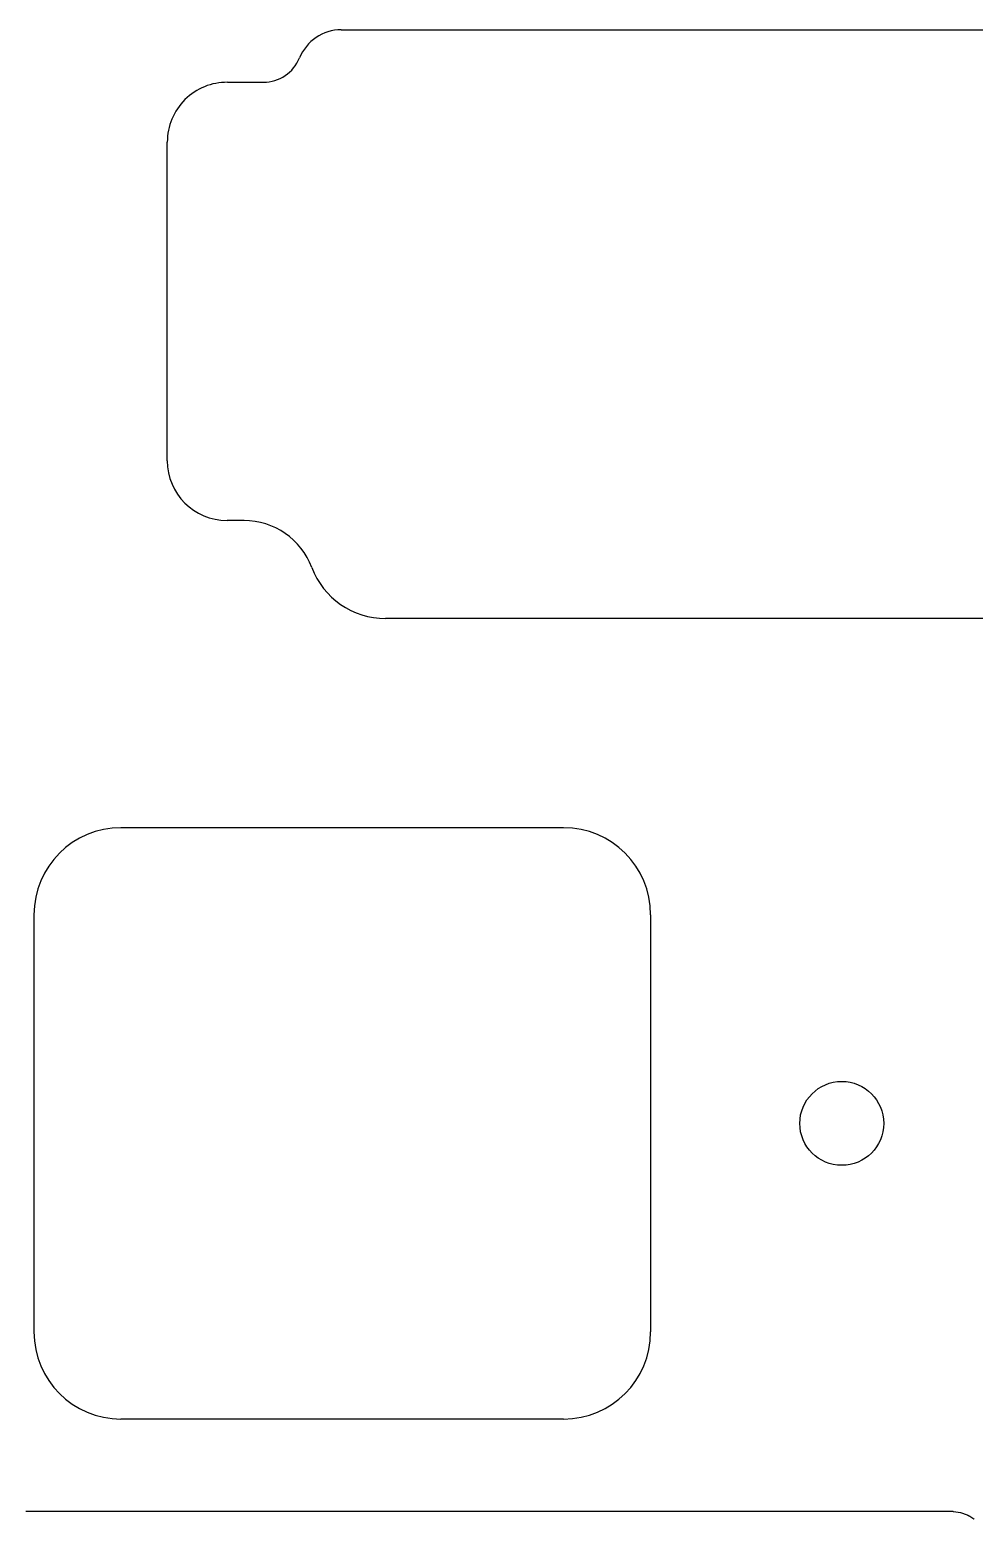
# Model space of a CAD drawing. Header units: millimetres. Extents: x -9 to 276, y -90 to 14.
# Drawn here: x 230.68 to 253.19, y -85.64 to -50.12 of the extents above; entities that cross this region are included whole.
import ezdxf

# ---------------------------------------------------------------- set-up
doc = ezdxf.new("R2010")
doc.units = ezdxf.units.MM
doc.layers.add('BLACK', color=7, linetype='CONTINUOUS')

msp = doc.modelspace()

# ---------------------------------------------------------------- linework, layer by layer
at = {"layer": 'BLACK', "linetype": 'Continuous'}
for p, q in [((238.103625, -50.1224), (261.958825, -50.1224)), ((238.103625, -50.122411), (238.103625, -50.1224)), ((235.392762, -51.37456), (236.246325, -51.37456)), ((236.246325, -51.374548), (236.246325, -51.37456)), ((233.955735, -60.40044), (233.955735, -52.7997)), ((235.784825, -61.82544), (235.380725, -61.82544)), ((260.906675, -64.16191), (239.155825, -64.16191)), ((243.40145, -69.15205), (232.851449, -69.15205)), ((230.77645, -71.22705), (230.77645, -81.177051)), ((245.47645, -71.22705), (245.47645, -81.17705)), ((243.40145, -83.25205), (232.85145, -83.25205)), ((230.579575, -85.45), (234.05388, -85.45)), ((234.05388, -85.45), (237.528186, -85.45)), ((237.528186, -85.45), (241.002492, -85.45)), ((241.002492, -85.45), (242.739645, -85.45)), ((242.739645, -85.45), (244.476797, -85.45)), ((244.476797, -85.45), (246.21395, -85.45)), ((246.21395, -85.45), (247.082527, -85.45)), ((247.082527, -85.45), (247.951103, -85.45)), ((247.951103, -85.45), (248.385391, -85.45)), ((248.385391, -85.45), (248.819679, -85.45)), ((248.819679, -85.45), (249.036824, -85.45)), ((249.036824, -85.45), (249.253968, -85.45)), ((249.253968, -85.45), (249.36254, -85.45)), ((249.36254, -85.45), (249.543578, -85.45)), ((249.543578, -85.45), (249.887623, -85.45)), ((249.887623, -85.45), (250.503597, -85.45)), ((250.503597, -85.45), (251.023412, -85.45)), ((251.023412, -85.45), (251.774568, -85.45)), ((251.774568, -85.45), (252.005909, -85.45)), ((252.005909, -85.45), (252.048719, -85.45)), ((252.048719, -85.45), (252.08552, -85.45)), ((252.08552, -85.45), (252.104444, -85.449999)), ((252.104444, -85.449999), (252.286783, -85.45)), ((252.286783, -85.45), (252.338083, -85.450008)), ((252.338083, -85.450008), (252.422089, -85.450019)), ((252.422089, -85.450019), (252.502304, -85.45)), ((252.502304, -85.45), (252.505008, -85.449999)), ((252.505008, -85.449999), (252.530047, -85.449994)), ((252.530047, -85.449994), (252.542484, -85.450009)), ((252.542484, -85.450009), (252.554857, -85.450045)), ((252.554857, -85.450045), (252.567159, -85.45011)), ((252.567159, -85.45011), (252.579381, -85.450209)), ((252.579381, -85.450209), (252.591516, -85.450351)), ((252.591516, -85.450351), (252.603558, -85.450541)), ((252.603558, -85.450541), (252.615499, -85.450788)), ((252.615499, -85.450788), (252.627331, -85.451098)), ((252.627331, -85.451098), (252.639047, -85.451477)), ((252.639047, -85.451477), (252.644859, -85.451696)), ((252.644859, -85.451696), (252.65064, -85.451934)), ((252.65064, -85.451934), (252.656388, -85.452194)), ((252.656388, -85.452194), (252.662102, -85.452475)), ((252.662102, -85.452475), (252.667782, -85.452779)), ((252.667782, -85.452779), (252.673427, -85.453107)), ((252.673427, -85.453107), (252.679035, -85.45346)), ((252.679035, -85.45346), (252.684606, -85.453838)), ((252.684606, -85.453838), (252.690139, -85.454242)), ((252.690139, -85.454242), (252.695633, -85.454673)), ((252.695633, -85.454673), (252.860257, -85.483658)), ((252.860257, -85.483658), (253.02045, -85.541279)), ((253.02045, -85.541279), (253.028421, -85.544967)), ((253.028421, -85.544967), (253.036365, -85.548731)), ((253.036365, -85.548731), (253.044282, -85.55257)), ((253.044282, -85.55257), (253.052169, -85.556485)), ((253.052169, -85.556485), (253.060028, -85.560474)), ((253.060028, -85.560474), (253.067855, -85.564537)), ((253.067855, -85.564537), (253.075652, -85.568674)), ((253.075652, -85.568674), (253.083415, -85.572884)), ((253.083415, -85.572884), (253.091145, -85.577167)), ((253.091145, -85.577167), (253.098841, -85.581522)), ((253.098841, -85.581522), (253.102675, -85.583727)), ((253.102675, -85.583727), (253.106501, -85.585949)), ((253.106501, -85.585949), (253.110317, -85.58819)), ((253.110317, -85.58819), (253.114124, -85.590448)), ((253.114124, -85.590448), (253.117922, -85.592724)), ((253.117922, -85.592724), (253.12171, -85.595017)), ((253.12171, -85.595017), (253.125489, -85.597329)), ((253.125489, -85.597329), (253.129258, -85.599657)), ((253.129258, -85.599657), (253.133017, -85.602003)), ((253.133017, -85.602003), (253.136766, -85.604367)), ((253.136766, -85.604367), (253.140505, -85.606747)), ((253.140505, -85.606747), (253.144234, -85.609145)), ((253.144234, -85.609145), (253.147953, -85.61156)), ((253.147953, -85.61156), (253.151661, -85.613993)), ((253.151661, -85.613993), (253.155359, -85.616442)), ((253.155359, -85.616442), (253.159046, -85.618908)), ((253.159046, -85.618908), (253.162722, -85.621391)), ((253.162722, -85.621391), (253.166388, -85.623891)), ((253.166388, -85.623891), (253.170042, -85.626407)), ((253.170042, -85.626407), (253.173686, -85.628941)), ((253.173686, -85.628941), (253.177318, -85.63149)), ((253.177318, -85.63149), (253.180939, -85.634057)), ((253.180939, -85.634057), (253.184548, -85.636639)), ((253.184548, -85.636639), (253.188146, -85.639239)), ((253.188146, -85.639239), (253.191732, -85.641854))]:
    msp.add_line(p, q, dxfattribs=at)
at = {"layer": 'BLACK'}
msp.add_circle((250.0327, -76.20205), 1, dxfattribs=at)
for centre, radius, start, end in [((238.103524, -51.197351), 1.07494, 89.9946166, 157.9775025), ((236.246374, -50.446171), 0.928376, 269.9969759, 337.9778284), ((235.380817, -52.799592), 1.425082, 89.5197427, 180.0043422), ((235.380736, -60.400439), 1.425001, 180.0000402, 269.9995577), ((235.784801, -63.550348), 1.724908, 20.5454784, 89.9992028), ((239.155712, -62.286915), 1.874995, 200.5469215, 270.003453), ((232.851454, -71.227054), 2.075004, 90.0001381, 179.9998896), ((243.40145, -71.22705), 2.075, 0, 90), ((232.851452, -81.177048), 2.075002, 180.0000828, 269.9999448), ((243.40145, -81.17705), 2.075, 270, 0)]:
    msp.add_arc(centre, radius, start, end, dxfattribs=at)

doc.saveas('drawing.dxf')
